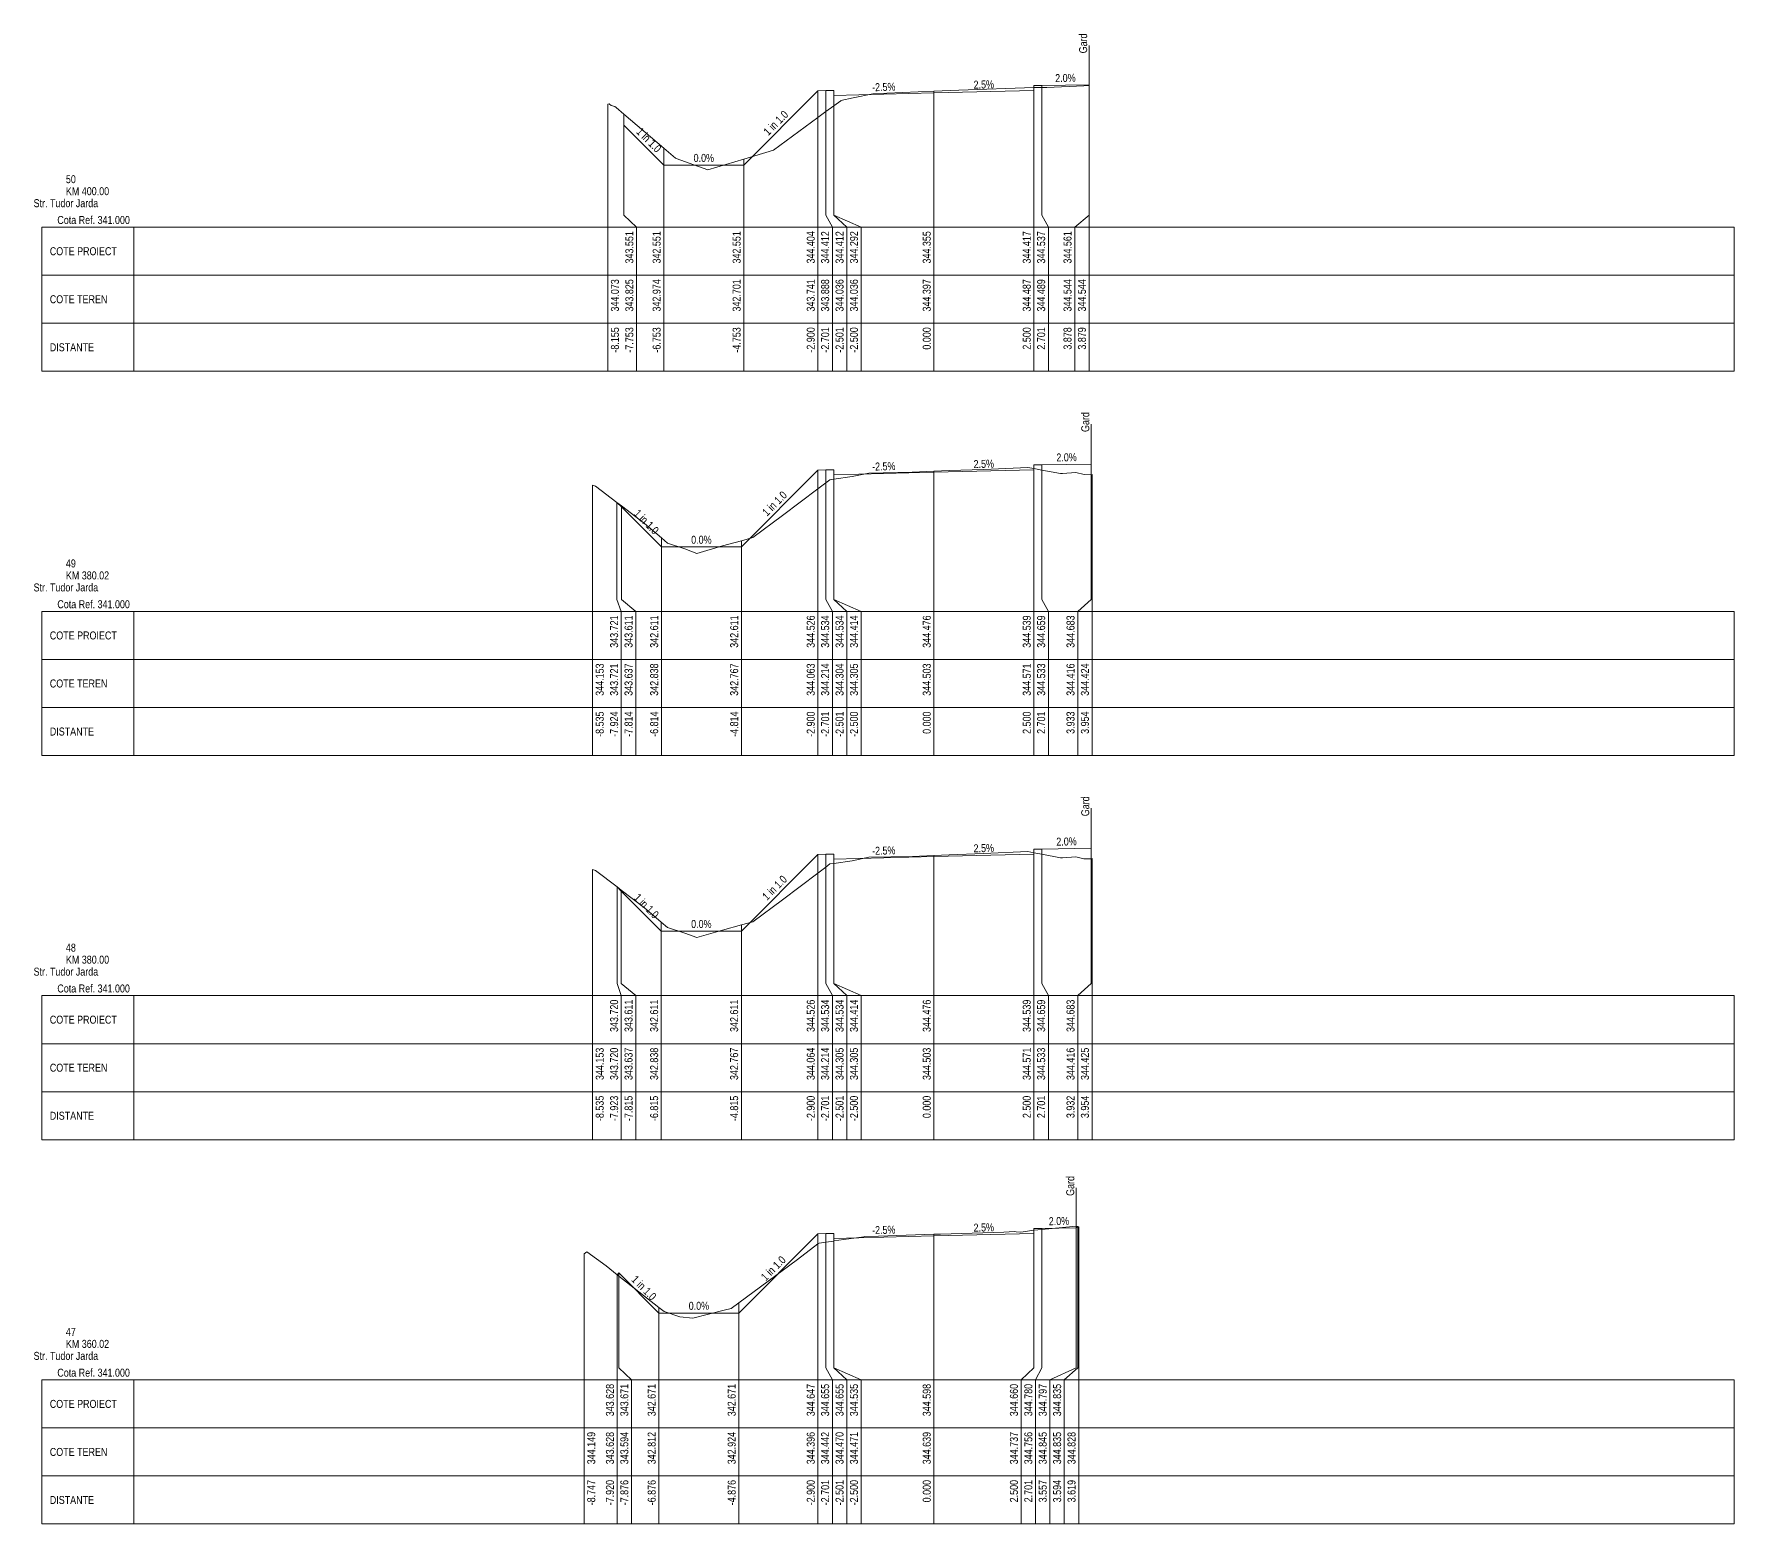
# Model space of a CAD drawing. Extents: x 1 to 634, y 0 to 594.
# Drawn here: x 0.5 to 43, y 442.6 to 479.83 of the extents above; entities that cross this region are included whole.
import ezdxf
from ezdxf.enums import TextEntityAlignment as Align

# ---------------------------------------------------------------- set-up
doc = ezdxf.new("R2010")
doc.units = 0
doc.header["$MEASUREMENT"] = 0
doc.layers.add('ARD-No Plot', color=1, linetype='Continuous', lineweight=0, plot=False)
for name, color, linetype, lineweight in [('DESIGN-TEXT', 7, 'Continuous', 0), ('EXISTING-TEXT', 7, 'Continuous', 0), ('LINES', 7, 'Continuous', 0), ('Text', 7, 'Continuous', 0), ('X-RL', 7, 'Continuous', 0), ('XPLOT-DESIGN', 5, 'Continuous', 0), ('XPLOT-EXISTING', 3, 'Continuous', 0), ('XPLOT-GRADE', 7, 'Continuous', 0), ('XPLOT-KM', 7, 'Continuous', 0), ('XPLOT-TITLE', 7, 'Continuous', 0)]:
    doc.layers.add(name, color=color, linetype=linetype, lineweight=lineweight)
doc.styles.add('$0$$0$Arial', font='arial.ttf', dxfattribs={"width": 0.8})

msp = doc.modelspace()

# ---------------------------------------------------------------- linework, layer by layer
at = {"layer": 'LINES'}
for p, q in [((26.879, 479.544), (26.879, 477.544)), ((25.701, 475.3), (25.701, 478.537)), ((25.701, 475.3), (25.701, 478.537)), ((25.701, 475.3), (25.701, 478.537)), ((26.878, 475.3), (26.878, 478.561)), ((26.878, 475.3), (26.878, 478.561)), ((26.878, 475.3), (26.878, 478.561)), ((26.879, 475.3), (26.879, 478.544)), ((26.879, 475.3), (26.879, 478.544)), ((20.1, 475.3), (20.1, 478.404)), ((20.1, 475.3), (20.1, 478.404)), ((20.1, 475.3), (20.1, 478.404)), ((20.299, 475.3), (20.299, 478.412)), ((20.299, 475.3), (20.299, 478.412)), ((20.299, 475.3), (20.299, 478.412)), ((20.499, 475.3), (20.499, 478.412)), ((20.499, 475.3), (20.499, 478.412)), ((20.499, 475.3), (20.499, 478.412)), ((20.5, 475.3), (20.5, 478.292)), ((20.5, 475.3), (20.5, 478.292)), ((20.5, 475.3), (20.5, 478.292)), ((23, 475.3), (23, 478.397)), ((23, 475.3), (23, 478.397)), ((23, 475.3), (23, 478.397)), ((25.5, 475.3), (25.5, 478.487)), ((25.5, 475.3), (25.5, 478.487)), ((25.5, 475.3), (25.5, 478.487)), ((14.845, 475.3), (14.845, 478.073)), ((14.845, 475.3), (14.845, 478.073)), ((15.247, 475.3), (15.247, 477.825)), ((15.247, 475.3), (15.247, 477.825)), ((15.247, 475.3), (15.247, 477.825)), ((16.247, 475.3), (16.247, 476.974)), ((16.247, 475.3), (16.247, 476.974)), ((16.247, 475.3), (16.247, 476.974)), ((18.247, 475.3), (18.247, 476.701)), ((18.247, 475.3), (18.247, 476.701)), ((18.247, 475.3), (18.247, 476.701)), ((14.845, 475), (14.845, 475.3)), ((14.845, 475), (14.845, 475.3)), ((15.565, 475), (15.247, 475.3)), ((15.565, 475), (15.247, 475.3)), ((15.565, 475), (15.247, 475.3)), ((16.247, 475), (16.247, 475.3)), ((16.247, 475), (16.247, 475.3)), ((16.247, 475), (16.247, 475.3)), ((18.247, 475), (18.247, 475.3)), ((18.247, 475), (18.247, 475.3)), ((18.247, 475), (18.247, 475.3)), ((20.1, 475), (20.1, 475.3)), ((20.1, 475), (20.1, 475.3)), ((20.1, 475), (20.1, 475.3)), ((20.46, 475), (20.299, 475.3)), ((20.46, 475), (20.299, 475.3)), ((20.46, 475), (20.299, 475.3)), ((20.82, 475), (20.499, 475.3)), ((20.82, 475), (20.499, 475.3)), ((20.82, 475), (20.499, 475.3)), ((21.18, 475), (20.5, 475.3)), ((21.18, 475), (20.5, 475.3)), ((21.18, 475), (20.5, 475.3)), ((23, 475), (23, 475.3)), ((23, 475), (23, 475.3)), ((23, 475), (23, 475.3)), ((25.5, 475), (25.5, 475.3)), ((25.5, 475), (25.5, 475.3)), ((25.5, 475), (25.5, 475.3)), ((25.86, 475), (25.701, 475.3)), ((25.86, 475), (25.701, 475.3)), ((25.86, 475), (25.701, 475.3)), ((26.519, 475), (26.878, 475.3)), ((26.519, 475), (26.878, 475.3)), ((26.519, 475), (26.878, 475.3)), ((26.879, 475), (26.879, 475.3)), ((26.879, 475), (26.879, 475.3)), ((0.698, 473.8), (0.698, 475)), ((0.698, 475), (3, 475)), ((3, 471.4), (3, 475)), ((3, 475), (43, 475)), ((14.845, 471.4), (14.845, 475)), ((14.845, 471.4), (14.845, 475)), ((15.565, 471.4), (15.565, 475)), ((15.565, 471.4), (15.565, 475)), ((15.565, 471.4), (15.565, 475)), ((16.247, 471.4), (16.247, 475)), ((16.247, 471.4), (16.247, 475)), ((16.247, 471.4), (16.247, 475)), ((18.247, 471.4), (18.247, 475)), ((18.247, 471.4), (18.247, 475)), ((18.247, 471.4), (18.247, 475)), ((20.1, 471.4), (20.1, 475)), ((20.1, 471.4), (20.1, 475)), ((20.1, 471.4), (20.1, 475)), ((20.46, 471.4), (20.46, 475)), ((20.46, 471.4), (20.46, 475)), ((20.46, 471.4), (20.46, 475)), ((20.82, 471.4), (20.82, 475)), ((20.82, 471.4), (20.82, 475)), ((20.82, 471.4), (20.82, 475)), ((21.18, 471.4), (21.18, 475)), ((21.18, 471.4), (21.18, 475)), ((21.18, 471.4), (21.18, 475)), ((23, 471.4), (23, 475)), ((23, 471.4), (23, 475)), ((23, 471.4), (23, 475)), ((25.5, 471.4), (25.5, 475)), ((25.5, 471.4), (25.5, 475)), ((25.5, 471.4), (25.5, 475)), ((25.86, 471.4), (25.86, 475)), ((25.86, 471.4), (25.86, 475)), ((25.86, 471.4), (25.86, 475)), ((26.519, 471.4), (26.519, 475)), ((26.519, 471.4), (26.519, 475)), ((26.519, 471.4), (26.519, 475)), ((26.879, 471.4), (26.879, 475)), ((26.879, 471.4), (26.879, 475)), ((43, 471.4), (43, 475)), ((0.698, 472.6), (0.698, 473.8)), ((0.698, 473.8), (3, 473.8)), ((3, 473.8), (0.698, 473.8)), ((3, 473.8), (43, 473.8)), ((0.698, 471.4), (0.698, 472.6)), ((0.698, 472.6), (3, 472.6)), ((3, 472.6), (0.698, 472.6)), ((3, 472.6), (43, 472.6)), ((3, 471.4), (0.698, 471.4)), ((3, 471.4), (43, 471.4)), ((26.933, 470.083), (26.933, 468.083)), ((20.1, 465.7), (20.1, 468.926)), ((20.1, 465.7), (20.1, 468.926)), ((20.1, 465.7), (20.1, 468.926)), ((20.299, 465.7), (20.299, 468.934)), ((20.299, 465.7), (20.299, 468.934)), ((20.299, 465.7), (20.299, 468.934)), ((20.499, 465.7), (20.499, 468.934)), ((20.499, 465.7), (20.499, 468.934)), ((20.499, 465.7), (20.499, 468.934)), ((20.5, 465.7), (20.5, 468.814)), ((20.5, 465.7), (20.5, 468.814)), ((20.5, 465.7), (20.5, 468.814)), ((23, 465.7), (23, 468.903)), ((23, 465.7), (23, 468.903)), ((23, 465.7), (23, 468.903)), ((25.5, 465.7), (25.5, 468.971)), ((25.5, 465.7), (25.5, 468.971)), ((25.5, 465.7), (25.5, 468.971)), ((25.701, 465.7), (25.701, 469.059)), ((25.701, 465.7), (25.701, 469.059)), ((25.701, 465.7), (25.701, 469.059)), ((26.933, 465.7), (26.933, 469.083)), ((26.933, 465.7), (26.933, 469.083)), ((26.933, 465.7), (26.933, 469.083)), ((26.954, 465.7), (26.954, 468.824)), ((26.954, 465.7), (26.954, 468.824)), ((14.465, 465.7), (14.465, 468.553)), ((14.465, 465.7), (14.465, 468.553)), ((15.076, 465.7), (15.076, 468.121)), ((15.076, 465.7), (15.076, 468.121)), ((15.076, 465.7), (15.076, 468.121)), ((15.186, 465.7), (15.186, 468.037)), ((15.186, 465.7), (15.186, 468.037)), ((15.186, 465.7), (15.186, 468.037)), ((16.186, 465.7), (16.186, 467.238)), ((16.186, 465.7), (16.186, 467.238)), ((16.186, 465.7), (16.186, 467.238)), ((18.186, 465.7), (18.186, 467.167)), ((18.186, 465.7), (18.186, 467.167)), ((18.186, 465.7), (18.186, 467.167)), ((0.698, 464.2), (0.698, 465.4)), ((0.698, 465.4), (3, 465.4)), ((3, 461.8), (3, 465.4)), ((3, 465.4), (43, 465.4)), ((14.465, 465.4), (14.465, 465.7)), ((14.465, 465.4), (14.465, 465.7)), ((14.465, 461.8), (14.465, 465.4)), ((14.465, 461.8), (14.465, 465.4)), ((15.185, 465.4), (15.076, 465.7)), ((15.185, 465.4), (15.076, 465.7)), ((15.185, 465.4), (15.076, 465.7)), ((15.185, 461.8), (15.185, 465.4)), ((15.185, 461.8), (15.185, 465.4)), ((15.185, 461.8), (15.185, 465.4)), ((15.545, 465.4), (15.186, 465.7)), ((15.545, 465.4), (15.186, 465.7)), ((15.545, 465.4), (15.186, 465.7)), ((15.545, 461.8), (15.545, 465.4)), ((15.545, 461.8), (15.545, 465.4)), ((15.545, 461.8), (15.545, 465.4)), ((16.186, 465.4), (16.186, 465.7)), ((16.186, 465.4), (16.186, 465.7)), ((16.186, 465.4), (16.186, 465.7)), ((16.186, 461.8), (16.186, 465.4)), ((16.186, 461.8), (16.186, 465.4)), ((16.186, 461.8), (16.186, 465.4)), ((18.186, 465.4), (18.186, 465.7)), ((18.186, 465.4), (18.186, 465.7)), ((18.186, 465.4), (18.186, 465.7)), ((18.186, 461.8), (18.186, 465.4)), ((18.186, 461.8), (18.186, 465.4)), ((18.186, 461.8), (18.186, 465.4)), ((20.1, 465.4), (20.1, 465.7)), ((20.1, 465.4), (20.1, 465.7)), ((20.1, 465.4), (20.1, 465.7)), ((20.1, 461.8), (20.1, 465.4)), ((20.1, 461.8), (20.1, 465.4)), ((20.1, 461.8), (20.1, 465.4)), ((20.46, 465.4), (20.299, 465.7)), ((20.46, 465.4), (20.299, 465.7)), ((20.46, 465.4), (20.299, 465.7)), ((20.46, 461.8), (20.46, 465.4)), ((20.46, 461.8), (20.46, 465.4)), ((20.46, 461.8), (20.46, 465.4)), ((20.82, 465.4), (20.499, 465.7)), ((20.82, 465.4), (20.499, 465.7)), ((20.82, 465.4), (20.499, 465.7)), ((21.18, 465.4), (20.5, 465.7)), ((21.18, 465.4), (20.5, 465.7)), ((21.18, 465.4), (20.5, 465.7)), ((20.82, 461.8), (20.82, 465.4)), ((20.82, 461.8), (20.82, 465.4)), ((20.82, 461.8), (20.82, 465.4)), ((21.18, 461.8), (21.18, 465.4)), ((21.18, 461.8), (21.18, 465.4)), ((21.18, 461.8), (21.18, 465.4)), ((23, 465.4), (23, 465.7)), ((23, 465.4), (23, 465.7)), ((23, 465.4), (23, 465.7)), ((23, 461.8), (23, 465.4)), ((23, 461.8), (23, 465.4)), ((23, 461.8), (23, 465.4)), ((25.5, 465.4), (25.5, 465.7)), ((25.5, 465.4), (25.5, 465.7)), ((25.5, 465.4), (25.5, 465.7)), ((25.5, 461.8), (25.5, 465.4)), ((25.5, 461.8), (25.5, 465.4)), ((25.5, 461.8), (25.5, 465.4)), ((25.86, 465.4), (25.701, 465.7)), ((25.86, 465.4), (25.701, 465.7)), ((25.86, 465.4), (25.701, 465.7)), ((25.86, 461.8), (25.86, 465.4)), ((25.86, 461.8), (25.86, 465.4)), ((25.86, 461.8), (25.86, 465.4)), ((26.594, 465.4), (26.933, 465.7)), ((26.594, 465.4), (26.933, 465.7)), ((26.594, 465.4), (26.933, 465.7)), ((26.594, 461.8), (26.594, 465.4)), ((26.594, 461.8), (26.594, 465.4)), ((26.594, 461.8), (26.594, 465.4)), ((26.954, 465.4), (26.954, 465.7)), ((26.954, 465.4), (26.954, 465.7)), ((26.954, 461.8), (26.954, 465.4)), ((26.954, 461.8), (26.954, 465.4)), ((43, 461.8), (43, 465.4)), ((0.698, 463), (0.698, 464.2)), ((0.698, 464.2), (3, 464.2)), ((3, 464.2), (0.698, 464.2)), ((3, 464.2), (43, 464.2)), ((0.698, 461.8), (0.698, 463)), ((0.698, 463), (3, 463)), ((3, 463), (0.698, 463)), ((3, 463), (43, 463)), ((3, 461.8), (0.698, 461.8)), ((3, 461.8), (43, 461.8)), ((26.932, 460.483), (26.932, 458.483)), ((25.701, 456.1), (25.701, 459.459)), ((25.701, 456.1), (25.701, 459.459)), ((25.701, 456.1), (25.701, 459.459)), ((26.932, 456.1), (26.932, 459.483)), ((26.932, 456.1), (26.932, 459.483)), ((26.932, 456.1), (26.932, 459.483)), ((20.1, 456.1), (20.1, 459.326)), ((20.1, 456.1), (20.1, 459.326)), ((20.1, 456.1), (20.1, 459.326)), ((20.299, 456.1), (20.299, 459.334)), ((20.299, 456.1), (20.299, 459.334)), ((20.299, 456.1), (20.299, 459.334)), ((20.499, 456.1), (20.499, 459.334)), ((20.499, 456.1), (20.499, 459.334)), ((20.499, 456.1), (20.499, 459.334)), ((20.5, 456.1), (20.5, 459.214)), ((20.5, 456.1), (20.5, 459.214)), ((20.5, 456.1), (20.5, 459.214)), ((23, 456.1), (23, 459.303)), ((23, 456.1), (23, 459.303)), ((23, 456.1), (23, 459.303)), ((25.5, 456.1), (25.5, 459.371)), ((25.5, 456.1), (25.5, 459.371)), ((25.5, 456.1), (25.5, 459.371)), ((26.954, 456.1), (26.954, 459.225)), ((26.954, 456.1), (26.954, 459.225)), ((14.465, 456.1), (14.465, 458.953)), ((14.465, 456.1), (14.465, 458.953)), ((15.077, 456.1), (15.077, 458.52)), ((15.077, 456.1), (15.077, 458.52)), ((15.077, 456.1), (15.077, 458.52)), ((15.185, 456.1), (15.185, 458.437)), ((15.185, 456.1), (15.185, 458.437)), ((15.185, 456.1), (15.185, 458.437)), ((16.185, 456.1), (16.185, 457.638)), ((16.185, 456.1), (16.185, 457.638)), ((16.185, 456.1), (16.185, 457.638)), ((18.185, 456.1), (18.185, 457.567)), ((18.185, 456.1), (18.185, 457.567)), ((18.185, 456.1), (18.185, 457.567)), ((14.465, 455.8), (14.465, 456.1)), ((14.465, 455.8), (14.465, 456.1)), ((15.185, 455.8), (15.077, 456.1)), ((15.185, 455.8), (15.077, 456.1)), ((15.185, 455.8), (15.077, 456.1)), ((15.545, 455.8), (15.185, 456.1)), ((15.545, 455.8), (15.185, 456.1)), ((15.545, 455.8), (15.185, 456.1)), ((16.185, 455.8), (16.185, 456.1)), ((16.185, 455.8), (16.185, 456.1)), ((16.185, 455.8), (16.185, 456.1)), ((18.185, 455.8), (18.185, 456.1)), ((18.185, 455.8), (18.185, 456.1)), ((18.185, 455.8), (18.185, 456.1)), ((20.1, 455.8), (20.1, 456.1)), ((20.1, 455.8), (20.1, 456.1)), ((20.1, 455.8), (20.1, 456.1)), ((20.46, 455.8), (20.299, 456.1)), ((20.46, 455.8), (20.299, 456.1)), ((20.46, 455.8), (20.299, 456.1)), ((20.82, 455.8), (20.499, 456.1)), ((20.82, 455.8), (20.499, 456.1)), ((20.82, 455.8), (20.499, 456.1)), ((21.18, 455.8), (20.5, 456.1)), ((21.18, 455.8), (20.5, 456.1)), ((21.18, 455.8), (20.5, 456.1)), ((23, 455.8), (23, 456.1)), ((23, 455.8), (23, 456.1)), ((23, 455.8), (23, 456.1)), ((25.5, 455.8), (25.5, 456.1)), ((25.5, 455.8), (25.5, 456.1)), ((25.5, 455.8), (25.5, 456.1)), ((25.86, 455.8), (25.701, 456.1)), ((25.86, 455.8), (25.701, 456.1)), ((25.86, 455.8), (25.701, 456.1)), ((26.594, 455.8), (26.932, 456.1)), ((26.594, 455.8), (26.932, 456.1)), ((26.594, 455.8), (26.932, 456.1)), ((26.954, 455.8), (26.954, 456.1)), ((26.954, 455.8), (26.954, 456.1)), ((0.698, 454.6), (0.698, 455.8)), ((0.698, 455.8), (3, 455.8)), ((3, 452.2), (3, 455.8)), ((3, 455.8), (43, 455.8)), ((14.465, 452.2), (14.465, 455.8)), ((14.465, 452.2), (14.465, 455.8)), ((15.185, 452.2), (15.185, 455.8)), ((15.185, 452.2), (15.185, 455.8)), ((15.185, 452.2), (15.185, 455.8)), ((15.545, 452.2), (15.545, 455.8)), ((15.545, 452.2), (15.545, 455.8)), ((15.545, 452.2), (15.545, 455.8)), ((16.185, 452.2), (16.185, 455.8)), ((16.185, 452.2), (16.185, 455.8)), ((16.185, 452.2), (16.185, 455.8)), ((18.185, 452.2), (18.185, 455.8)), ((18.185, 452.2), (18.185, 455.8)), ((18.185, 452.2), (18.185, 455.8)), ((20.1, 452.2), (20.1, 455.8)), ((20.1, 452.2), (20.1, 455.8)), ((20.1, 452.2), (20.1, 455.8)), ((20.46, 452.2), (20.46, 455.8)), ((20.46, 452.2), (20.46, 455.8)), ((20.46, 452.2), (20.46, 455.8)), ((20.82, 452.2), (20.82, 455.8)), ((20.82, 452.2), (20.82, 455.8)), ((20.82, 452.2), (20.82, 455.8)), ((21.18, 452.2), (21.18, 455.8)), ((21.18, 452.2), (21.18, 455.8)), ((21.18, 452.2), (21.18, 455.8)), ((23, 452.2), (23, 455.8)), ((23, 452.2), (23, 455.8)), ((23, 452.2), (23, 455.8)), ((25.5, 452.2), (25.5, 455.8)), ((25.5, 452.2), (25.5, 455.8)), ((25.5, 452.2), (25.5, 455.8)), ((25.86, 452.2), (25.86, 455.8)), ((25.86, 452.2), (25.86, 455.8)), ((25.86, 452.2), (25.86, 455.8)), ((26.594, 452.2), (26.594, 455.8)), ((26.594, 452.2), (26.594, 455.8)), ((26.594, 452.2), (26.594, 455.8)), ((26.954, 452.2), (26.954, 455.8)), ((26.954, 452.2), (26.954, 455.8)), ((43, 452.2), (43, 455.8)), ((0.698, 453.4), (0.698, 454.6)), ((0.698, 454.6), (3, 454.6)), ((3, 454.6), (0.698, 454.6)), ((3, 454.6), (43, 454.6)), ((0.698, 452.2), (0.698, 453.4)), ((0.698, 453.4), (3, 453.4)), ((3, 453.4), (0.698, 453.4)), ((3, 453.4), (43, 453.4)), ((3, 452.2), (0.698, 452.2)), ((3, 452.2), (43, 452.2)), ((26.557, 450.997), (26.557, 448.997)), ((20.1, 446.5), (20.1, 449.847)), ((20.1, 446.5), (20.1, 449.847)), ((20.1, 446.5), (20.1, 449.847)), ((20.299, 446.5), (20.299, 449.855)), ((20.299, 446.5), (20.299, 449.855)), ((20.299, 446.5), (20.299, 449.855)), ((20.499, 446.5), (20.499, 449.855)), ((20.499, 446.5), (20.499, 449.855)), ((20.499, 446.5), (20.499, 449.855)), ((20.5, 446.5), (20.5, 449.735)), ((20.5, 446.5), (20.5, 449.735)), ((20.5, 446.5), (20.5, 449.735)), ((23, 446.5), (23, 449.839)), ((23, 446.5), (23, 449.839)), ((23, 446.5), (23, 449.839)), ((25.5, 446.5), (25.5, 449.937)), ((25.5, 446.5), (25.5, 449.937)), ((25.5, 446.5), (25.5, 449.937)), ((25.701, 446.5), (25.701, 449.98)), ((25.701, 446.5), (25.701, 449.98)), ((25.701, 446.5), (25.701, 449.98)), ((26.557, 446.5), (26.557, 450.045)), ((26.557, 446.5), (26.557, 450.045)), ((26.557, 446.5), (26.557, 450.045)), ((26.594, 446.5), (26.594, 450.035)), ((26.594, 446.5), (26.594, 450.035)), ((26.594, 446.5), (26.594, 450.035)), ((26.619, 446.5), (26.619, 450.028)), ((26.619, 446.5), (26.619, 450.028)), ((14.253, 446.5), (14.253, 449.349)), ((14.253, 446.5), (14.253, 449.349)), ((15.08, 446.5), (15.08, 448.828)), ((15.08, 446.5), (15.08, 448.828)), ((15.08, 446.5), (15.08, 448.828)), ((15.124, 446.5), (15.124, 448.871)), ((15.124, 446.5), (15.124, 448.871)), ((15.124, 446.5), (15.124, 448.871)), ((16.124, 446.5), (16.124, 448.012)), ((16.124, 446.5), (16.124, 448.012)), ((16.124, 446.5), (16.124, 448.012)), ((18.124, 446.5), (18.124, 448.124)), ((18.124, 446.5), (18.124, 448.124)), ((18.124, 446.5), (18.124, 448.124)), ((14.253, 446.2), (14.253, 446.5)), ((14.253, 446.2), (14.253, 446.5)), ((15.08, 446.2), (15.08, 446.5)), ((15.08, 446.2), (15.08, 446.5)), ((15.08, 446.2), (15.08, 446.5)), ((15.44, 446.2), (15.124, 446.5)), ((15.44, 446.2), (15.124, 446.5)), ((15.44, 446.2), (15.124, 446.5)), ((16.124, 446.2), (16.124, 446.5)), ((16.124, 446.2), (16.124, 446.5)), ((16.124, 446.2), (16.124, 446.5)), ((18.124, 446.2), (18.124, 446.5)), ((18.124, 446.2), (18.124, 446.5)), ((18.124, 446.2), (18.124, 446.5)), ((20.1, 446.2), (20.1, 446.5)), ((20.1, 446.2), (20.1, 446.5)), ((20.1, 446.2), (20.1, 446.5)), ((20.46, 446.2), (20.299, 446.5)), ((20.46, 446.2), (20.299, 446.5)), ((20.46, 446.2), (20.299, 446.5)), ((20.82, 446.2), (20.499, 446.5)), ((20.82, 446.2), (20.499, 446.5)), ((20.82, 446.2), (20.499, 446.5)), ((21.18, 446.2), (20.5, 446.5)), ((21.18, 446.2), (20.5, 446.5)), ((21.18, 446.2), (20.5, 446.5)), ((23, 446.2), (23, 446.5)), ((23, 446.2), (23, 446.5)), ((23, 446.2), (23, 446.5)), ((25.179, 446.2), (25.5, 446.5)), ((25.179, 446.2), (25.5, 446.5)), ((25.179, 446.2), (25.5, 446.5)), ((25.539, 446.2), (25.701, 446.5)), ((25.539, 446.2), (25.701, 446.5)), ((25.539, 446.2), (25.701, 446.5)), ((25.899, 446.2), (26.557, 446.5)), ((25.899, 446.2), (26.557, 446.5)), ((25.899, 446.2), (26.557, 446.5)), ((26.259, 446.2), (26.594, 446.5)), ((26.259, 446.2), (26.594, 446.5)), ((26.259, 446.2), (26.594, 446.5)), ((26.619, 446.2), (26.619, 446.5)), ((26.619, 446.2), (26.619, 446.5)), ((0.698, 445), (0.698, 446.2)), ((0.698, 446.2), (3, 446.2)), ((3, 442.6), (3, 446.2)), ((3, 446.2), (43, 446.2)), ((14.253, 442.6), (14.253, 446.2)), ((14.253, 442.6), (14.253, 446.2)), ((15.08, 442.6), (15.08, 446.2)), ((15.08, 442.6), (15.08, 446.2)), ((15.08, 442.6), (15.08, 446.2)), ((15.44, 442.6), (15.44, 446.2)), ((15.44, 442.6), (15.44, 446.2)), ((15.44, 442.6), (15.44, 446.2)), ((16.124, 442.6), (16.124, 446.2)), ((16.124, 442.6), (16.124, 446.2)), ((16.124, 442.6), (16.124, 446.2)), ((18.124, 442.6), (18.124, 446.2)), ((18.124, 442.6), (18.124, 446.2)), ((18.124, 442.6), (18.124, 446.2)), ((20.1, 442.6), (20.1, 446.2)), ((20.1, 442.6), (20.1, 446.2)), ((20.1, 442.6), (20.1, 446.2)), ((20.46, 442.6), (20.46, 446.2)), ((20.46, 442.6), (20.46, 446.2)), ((20.46, 442.6), (20.46, 446.2)), ((20.82, 442.6), (20.82, 446.2)), ((20.82, 442.6), (20.82, 446.2)), ((20.82, 442.6), (20.82, 446.2)), ((21.18, 442.6), (21.18, 446.2)), ((21.18, 442.6), (21.18, 446.2)), ((21.18, 442.6), (21.18, 446.2)), ((23, 442.6), (23, 446.2)), ((23, 442.6), (23, 446.2)), ((23, 442.6), (23, 446.2)), ((25.179, 442.6), (25.179, 446.2)), ((25.179, 442.6), (25.179, 446.2)), ((25.179, 442.6), (25.179, 446.2)), ((25.539, 442.6), (25.539, 446.2)), ((25.539, 442.6), (25.539, 446.2)), ((25.539, 442.6), (25.539, 446.2)), ((25.899, 442.6), (25.899, 446.2)), ((25.899, 442.6), (25.899, 446.2)), ((25.899, 442.6), (25.899, 446.2)), ((26.259, 442.6), (26.259, 446.2)), ((26.259, 442.6), (26.259, 446.2)), ((26.259, 442.6), (26.259, 446.2)), ((26.619, 442.6), (26.619, 446.2)), ((26.619, 442.6), (26.619, 446.2)), ((43, 442.6), (43, 446.2)), ((0.698, 443.8), (0.698, 445)), ((0.698, 445), (3, 445)), ((3, 445), (0.698, 445)), ((3, 445), (43, 445)), ((0.698, 442.6), (0.698, 443.8)), ((0.698, 443.8), (3, 443.8)), ((3, 443.8), (0.698, 443.8)), ((3, 443.8), (43, 443.8)), ((3, 442.6), (0.698, 442.6)), ((3, 442.6), (43, 442.6))]:
    msp.add_line(p, q, dxfattribs=at)
at = {"layer": 'XPLOT-DESIGN'}
for p, q in [((25.5, 478.417), (25.501, 478.537)), ((25.501, 478.537), (25.701, 478.537)), ((25.701, 478.537), (26.878, 478.561)), ((18.247, 476.551), (20.1, 478.404)), ((20.1, 478.404), (20.299, 478.412)), ((20.299, 478.412), (20.499, 478.412)), ((20.499, 478.412), (20.5, 478.292)), ((20.5, 478.292), (23, 478.355)), ((23, 478.355), (25.5, 478.417)), ((15.247, 477.551), (16.247, 476.551)), ((16.247, 476.551), (18.247, 476.551)), ((18.186, 467.011), (20.1, 468.926)), ((20.1, 468.926), (20.299, 468.934)), ((20.299, 468.934), (20.499, 468.934)), ((20.499, 468.934), (20.5, 468.814)), ((20.5, 468.814), (23, 468.876)), ((23, 468.876), (25.5, 468.939)), ((25.5, 468.939), (25.501, 469.059)), ((25.501, 469.059), (25.701, 469.059)), ((25.701, 469.059), (26.933, 469.083)), ((15.076, 468.121), (15.186, 468.011)), ((15.186, 468.011), (16.186, 467.011)), ((16.186, 467.011), (18.186, 467.011)), ((25.5, 459.339), (25.501, 459.459)), ((25.501, 459.459), (25.701, 459.459)), ((25.701, 459.459), (26.932, 459.483)), ((18.185, 457.411), (20.1, 459.326)), ((20.1, 459.326), (20.299, 459.334)), ((20.299, 459.334), (20.499, 459.334)), ((20.499, 459.334), (20.5, 459.214)), ((20.5, 459.214), (23, 459.276)), ((23, 459.276), (25.5, 459.339)), ((15.077, 458.52), (15.185, 458.411)), ((15.185, 458.411), (16.185, 457.411)), ((16.185, 457.411), (18.185, 457.411)), ((18.124, 447.871), (20.1, 449.847)), ((20.1, 449.847), (20.299, 449.855)), ((20.299, 449.855), (20.499, 449.855)), ((20.499, 449.855), (20.5, 449.735)), ((20.5, 449.735), (23, 449.798)), ((23, 449.798), (25.5, 449.86)), ((25.5, 449.86), (25.501, 449.98)), ((25.501, 449.98), (25.701, 449.98)), ((25.701, 449.98), (26.557, 449.997)), ((26.557, 449.997), (26.594, 450.035)), ((15.08, 448.828), (15.124, 448.871)), ((15.124, 448.871), (16.124, 447.871)), ((16.124, 447.871), (18.124, 447.871))]:
    msp.add_line(p, q, dxfattribs=at)
at = {"layer": 'XPLOT-EXISTING'}
for p, q in [((25.826, 478.489), (26.744, 478.528)), ((26.744, 478.528), (26.878, 478.544)), ((26.878, 478.544), (26.879, 478.544)), ((20.5, 478.036), (20.669, 478.161)), ((20.669, 478.161), (20.671, 478.163)), ((20.671, 478.163), (20.672, 478.163)), ((20.672, 478.163), (20.983, 478.229)), ((20.983, 478.229), (21.471, 478.332)), ((21.471, 478.332), (21.478, 478.334)), ((21.478, 478.334), (21.48, 478.333)), ((21.48, 478.333), (21.482, 478.333)), ((21.482, 478.333), (21.82, 478.347)), ((21.82, 478.347), (23, 478.397)), ((23, 478.397), (23.626, 478.424)), ((23, 478.397), (23, 478.397)), ((23.626, 478.424), (25.5, 478.487)), ((25.5, 478.487), (25.642, 478.492)), ((25.642, 478.492), (25.68, 478.493)), ((25.68, 478.493), (25.701, 478.489)), ((25.701, 478.489), (25.707, 478.488)), ((25.707, 478.488), (25.826, 478.489)), ((14.845, 478.073), (14.883, 478.084)), ((14.883, 478.084), (14.885, 478.08)), ((14.885, 478.08), (14.889, 478.07)), ((14.889, 478.07), (14.93, 478.043)), ((14.93, 478.043), (15.023, 478.013)), ((15.023, 478.013), (15.053, 477.991)), ((15.053, 477.991), (15.247, 477.825)), ((15.247, 477.825), (16.247, 476.974)), ((18.993, 476.921), (20.1, 477.741)), ((20.1, 477.741), (20.299, 477.888)), ((20.299, 477.888), (20.499, 478.036)), ((20.499, 478.036), (20.5, 478.036)), ((16.247, 476.974), (16.543, 476.722)), ((18.247, 476.701), (18.993, 476.921)), ((18.993, 476.921), (18.993, 476.921)), ((16.543, 476.722), (16.557, 476.718)), ((16.557, 476.718), (17.347, 476.436)), ((17.347, 476.436), (18.247, 476.701)), ((20.5, 468.705), (20.959, 468.77)), ((20.959, 468.77), (21.373, 468.857)), ((21.373, 468.857), (22.459, 468.88)), ((22.459, 468.88), (23, 468.903)), ((23, 468.903), (23.38, 468.919)), ((23, 468.903), (23, 468.903)), ((23.38, 468.919), (24.243, 468.948)), ((24.243, 468.948), (25.348, 468.999)), ((25.348, 468.999), (25.5, 468.971)), ((25.5, 468.971), (25.701, 468.933)), ((25.701, 468.933), (26.16, 468.846)), ((26.16, 468.846), (26.211, 468.847)), ((26.211, 468.847), (26.548, 468.869)), ((26.548, 468.869), (26.759, 468.819)), ((26.759, 468.819), (26.933, 468.816)), ((26.933, 468.816), (26.954, 468.824)), ((26.933, 468.816), (26.933, 468.816)), ((14.465, 468.553), (14.539, 468.53)), ((14.539, 468.53), (15.076, 468.121)), ((19.217, 467.795), (20.1, 468.463)), ((20.1, 468.463), (20.299, 468.614)), ((20.299, 468.614), (20.4, 468.69)), ((20.4, 468.69), (20.499, 468.704)), ((20.499, 468.704), (20.5, 468.705)), ((15.076, 468.121), (15.186, 468.037)), ((15.186, 468.037), (15.763, 467.598)), ((15.763, 467.598), (16.186, 467.238)), ((18.473, 467.245), (19.217, 467.795)), ((16.186, 467.238), (16.341, 467.105)), ((16.341, 467.105), (16.77, 466.96)), ((17.715, 467.039), (18.186, 467.167)), ((18.186, 467.167), (18.473, 467.245)), ((16.77, 466.96), (17.076, 466.851)), ((17.076, 466.851), (17.715, 467.039)), ((24.241, 459.348), (25.348, 459.399)), ((25.348, 459.399), (25.5, 459.371)), ((20.1, 458.864), (20.299, 459.014)), ((20.299, 459.014), (20.4, 459.09)), ((20.4, 459.09), (20.499, 459.105)), ((20.499, 459.105), (20.5, 459.105)), ((20.5, 459.105), (20.959, 459.17)), ((20.959, 459.17), (21.373, 459.257)), ((21.373, 459.257), (22.46, 459.28)), ((22.46, 459.28), (23, 459.303)), ((23, 459.303), (23.379, 459.319)), ((23, 459.303), (23, 459.303)), ((23.379, 459.319), (24.241, 459.348)), ((25.5, 459.371), (25.701, 459.333)), ((25.701, 459.333), (26.161, 459.246)), ((26.161, 459.246), (26.211, 459.247)), ((26.211, 459.247), (26.543, 459.268)), ((26.543, 459.268), (26.751, 459.219)), ((26.751, 459.219), (26.932, 459.216)), ((26.932, 459.216), (26.954, 459.225)), ((26.932, 459.216), (26.932, 459.216)), ((14.465, 458.953), (14.538, 458.93)), ((14.538, 458.93), (15.077, 458.52)), ((19.215, 458.194), (20.1, 458.864)), ((15.077, 458.52), (15.185, 458.437)), ((15.185, 458.437), (15.764, 457.997)), ((18.473, 457.645), (19.215, 458.194)), ((15.764, 457.997), (16.185, 457.638)), ((16.185, 457.638), (16.341, 457.505)), ((16.341, 457.505), (16.77, 457.36)), ((16.77, 457.36), (17.076, 457.251)), ((17.076, 457.251), (17.713, 457.439)), ((17.713, 457.439), (18.185, 457.567)), ((18.185, 457.567), (18.473, 457.645)), ((20.129, 449.618), (20.299, 449.642)), ((20.299, 449.642), (20.499, 449.67)), ((20.499, 449.67), (20.5, 449.671)), ((20.5, 449.671), (21.246, 449.776)), ((21.246, 449.776), (21.268, 449.781)), ((21.268, 449.781), (21.616, 449.788)), ((21.616, 449.788), (23, 449.839)), ((23, 449.839), (23.167, 449.845)), ((23, 449.839), (23, 449.839)), ((23.167, 449.845), (24.749, 449.893)), ((24.749, 449.893), (25.016, 449.905)), ((25.016, 449.905), (25.054, 449.898)), ((25.054, 449.898), (25.171, 449.893)), ((25.171, 449.893), (25.443, 449.932)), ((25.443, 449.932), (25.5, 449.937)), ((25.5, 449.937), (25.701, 449.956)), ((25.701, 449.956), (26.473, 450.031)), ((26.473, 450.031), (26.557, 450.045)), ((26.557, 450.045), (26.557, 450.045)), ((26.557, 450.045), (26.594, 450.035)), ((26.594, 450.035), (26.619, 450.028)), ((14.253, 449.349), (14.323, 449.401)), ((14.323, 449.401), (14.802, 449.046)), ((18.124, 448.124), (19.586, 449.207)), ((19.586, 449.207), (20.1, 449.596)), ((20.1, 449.596), (20.129, 449.618)), ((14.802, 449.046), (15.08, 448.828)), ((15.08, 448.828), (15.124, 448.794)), ((15.124, 448.794), (16.124, 448.012)), ((16.124, 448.012), (16.26, 447.905)), ((16.974, 447.743), (17.754, 447.943)), ((17.754, 447.943), (17.931, 447.981)), ((17.931, 447.981), (18.124, 448.124)), ((16.26, 447.905), (16.646, 447.774)), ((16.646, 447.774), (16.974, 447.743))]:
    msp.add_line(p, q, dxfattribs=at)

# ---------------------------------------------------------------- texts
at = {"layer": 'ARD-No Plot', "style": '$0$$0$Arial', "width": 0.8}
for p in [(1.3, 475.5), (1.3, 465.9), (1.3, 456.3), (1.3, 446.7)]:
    msp.add_text('Str. Tudor Jarda', height=0.2, dxfattribs=at).set_placement(p, align=Align.CENTER)
at = {"layer": 'DESIGN-TEXT', "style": '$0$$0$Arial', "width": 0.8}
for s, p in [('343.551', (15.485, 474.9)), ('342.551', (16.167, 474.9)), ('342.551', (18.167, 474.9)), ('344.404', (20.02, 474.9)), ('344.412', (20.38, 474.9)), ('344.412', (20.74, 474.9)), ('344.292', (21.1, 474.9)), ('344.355', (22.92, 474.9)), ('344.417', (25.42, 474.9)), ('344.537', (25.78, 474.9)), ('344.561', (26.439, 474.9)), ('343.721', (15.105, 465.3)), ('343.611', (15.465, 465.3)), ('342.611', (16.106, 465.3)), ('342.611', (18.106, 465.3)), ('344.526', (20.02, 465.3)), ('344.534', (20.38, 465.3)), ('344.534', (20.74, 465.3)), ('344.414', (21.1, 465.3)), ('344.476', (22.92, 465.3)), ('344.539', (25.42, 465.3)), ('344.659', (25.78, 465.3)), ('344.683', (26.514, 465.3)), ('343.720', (15.105, 455.7)), ('343.611', (15.465, 455.7)), ('342.611', (16.105, 455.7)), ('342.611', (18.105, 455.7)), ('344.526', (20.02, 455.7)), ('344.534', (20.38, 455.7)), ('344.534', (20.74, 455.7)), ('344.414', (21.1, 455.7)), ('344.476', (22.92, 455.7)), ('344.539', (25.42, 455.7)), ('344.659', (25.78, 455.7)), ('344.683', (26.514, 455.7)), ('343.628', (15, 446.1)), ('343.671', (15.36, 446.1)), ('342.671', (16.044, 446.1)), ('342.671', (18.044, 446.1)), ('344.647', (20.02, 446.1)), ('344.655', (20.38, 446.1)), ('344.655', (20.74, 446.1)), ('344.535', (21.1, 446.1)), ('344.598', (22.92, 446.1)), ('344.660', (25.099, 446.1)), ('344.780', (25.459, 446.1)), ('344.797', (25.819, 446.1)), ('344.835', (26.179, 446.1))]:
    msp.add_text(s, height=0.2, rotation=90, dxfattribs=at).set_placement(p, align=Align.RIGHT)
at = {"layer": 'EXISTING-TEXT', "style": '$0$$0$Arial', "width": 0.8}
for s, p in [('344.073', (15.125, 473.7)), ('343.825', (15.485, 473.7)), ('342.974', (16.167, 473.7)), ('342.701', (18.167, 473.7)), ('343.741', (20.02, 473.7)), ('343.888', (20.38, 473.7)), ('344.036', (20.74, 473.7)), ('344.036', (21.1, 473.7)), ('344.397', (22.92, 473.7)), ('344.397', (22.92, 473.7)), ('344.487', (25.42, 473.7)), ('344.489', (25.78, 473.7)), ('344.544', (26.439, 473.7)), ('344.544', (26.799, 473.7)), ('344.153', (14.745, 464.1)), ('343.721', (15.105, 464.1)), ('343.637', (15.465, 464.1)), ('342.838', (16.106, 464.1)), ('342.767', (18.106, 464.1)), ('344.063', (20.02, 464.1)), ('344.214', (20.38, 464.1)), ('344.304', (20.74, 464.1)), ('344.305', (21.1, 464.1)), ('344.503', (22.92, 464.1)), ('344.503', (22.92, 464.1)), ('344.571', (25.42, 464.1)), ('344.533', (25.78, 464.1)), ('344.416', (26.514, 464.1)), ('344.416', (26.514, 464.1)), ('344.424', (26.874, 464.1)), ('344.153', (14.745, 454.5)), ('343.720', (15.105, 454.5)), ('343.637', (15.465, 454.5)), ('342.838', (16.105, 454.5)), ('342.767', (18.105, 454.5)), ('344.064', (20.02, 454.5)), ('344.214', (20.38, 454.5)), ('344.305', (20.74, 454.5)), ('344.305', (21.1, 454.5)), ('344.503', (22.92, 454.5)), ('344.503', (22.92, 454.5)), ('344.571', (25.42, 454.5)), ('344.533', (25.78, 454.5)), ('344.416', (26.514, 454.5)), ('344.416', (26.514, 454.5)), ('344.425', (26.874, 454.5)), ('344.149', (14.533, 444.9)), ('343.628', (15, 444.9)), ('343.594', (15.36, 444.9)), ('342.812', (16.044, 444.9)), ('342.924', (18.044, 444.9)), ('344.396', (20.02, 444.9)), ('344.442', (20.38, 444.9)), ('344.470', (20.74, 444.9)), ('344.471', (21.1, 444.9)), ('344.639', (22.92, 444.9)), ('344.639', (22.92, 444.9)), ('344.737', (25.099, 444.9)), ('344.756', (25.459, 444.9)), ('344.845', (25.819, 444.9)), ('344.845', (25.819, 444.9)), ('344.835', (26.179, 444.9)), ('344.828', (26.539, 444.9))]:
    msp.add_text(s, height=0.2, rotation=90, dxfattribs=at).set_placement(p, align=Align.RIGHT)
at = {"layer": 'Text', "style": '$0$$0$Arial', "width": 0.8}
for p in [(26.829, 479.344), (26.883, 469.883), (26.882, 460.283), (26.507, 450.797)]:
    msp.add_text('Gard', height=0.2, rotation=90, dxfattribs=at).set_placement(p)
for s, p in [('-8.155', (15.125, 472.5)), ('-8.155', (15.125, 472.5)), ('-7.753', (15.485, 472.5)), ('-7.753', (15.485, 472.5)), ('-7.753', (15.485, 472.5)), ('-6.753', (16.167, 472.5)), ('-6.753', (16.167, 472.5)), ('-6.753', (16.167, 472.5)), ('-4.753', (18.167, 472.5)), ('-4.753', (18.167, 472.5)), ('-4.753', (18.167, 472.5)), ('-2.900', (20.02, 472.5)), ('-2.900', (20.02, 472.5)), ('-2.900', (20.02, 472.5)), ('-2.701', (20.38, 472.5)), ('-2.701', (20.38, 472.5)), ('-2.701', (20.38, 472.5)), ('-2.501', (20.74, 472.5)), ('-2.501', (20.74, 472.5)), ('-2.501', (20.74, 472.5)), ('-2.500', (21.1, 472.5)), ('-2.500', (21.1, 472.5)), ('-2.500', (21.1, 472.5)), ('0.000', (22.92, 472.5)), ('0.000', (22.92, 472.5)), ('0.000', (22.92, 472.5)), ('2.500', (25.42, 472.5)), ('2.500', (25.42, 472.5)), ('2.500', (25.42, 472.5)), ('2.701', (25.78, 472.5)), ('2.701', (25.78, 472.5)), ('2.701', (25.78, 472.5)), ('3.878', (26.439, 472.5)), ('3.878', (26.439, 472.5)), ('3.878', (26.439, 472.5)), ('3.879', (26.799, 472.5)), ('3.879', (26.799, 472.5)), ('-8.535', (14.745, 462.9)), ('-8.535', (14.745, 462.9)), ('-7.924', (15.105, 462.9)), ('-7.924', (15.105, 462.9)), ('-7.924', (15.105, 462.9)), ('-7.814', (15.465, 462.9)), ('-7.814', (15.465, 462.9)), ('-7.814', (15.465, 462.9)), ('-6.814', (16.106, 462.9)), ('-6.814', (16.106, 462.9)), ('-6.814', (16.106, 462.9)), ('-4.814', (18.106, 462.9)), ('-4.814', (18.106, 462.9)), ('-4.814', (18.106, 462.9)), ('-2.900', (20.02, 462.9)), ('-2.900', (20.02, 462.9)), ('-2.900', (20.02, 462.9)), ('-2.701', (20.38, 462.9)), ('-2.701', (20.38, 462.9)), ('-2.701', (20.38, 462.9)), ('-2.501', (20.74, 462.9)), ('-2.501', (20.74, 462.9)), ('-2.501', (20.74, 462.9)), ('-2.500', (21.1, 462.9)), ('-2.500', (21.1, 462.9)), ('-2.500', (21.1, 462.9)), ('0.000', (22.92, 462.9)), ('0.000', (22.92, 462.9)), ('0.000', (22.92, 462.9)), ('2.500', (25.42, 462.9)), ('2.500', (25.42, 462.9)), ('2.500', (25.42, 462.9)), ('2.701', (25.78, 462.9)), ('2.701', (25.78, 462.9)), ('2.701', (25.78, 462.9)), ('3.933', (26.514, 462.9)), ('3.933', (26.514, 462.9)), ('3.933', (26.514, 462.9)), ('3.954', (26.874, 462.9)), ('3.954', (26.874, 462.9)), ('-8.535', (14.745, 453.3)), ('-8.535', (14.745, 453.3)), ('-7.923', (15.105, 453.3)), ('-7.923', (15.105, 453.3)), ('-7.923', (15.105, 453.3)), ('-7.815', (15.465, 453.3)), ('-7.815', (15.465, 453.3)), ('-7.815', (15.465, 453.3)), ('-6.815', (16.105, 453.3)), ('-6.815', (16.105, 453.3)), ('-6.815', (16.105, 453.3)), ('-4.815', (18.105, 453.3)), ('-4.815', (18.105, 453.3)), ('-4.815', (18.105, 453.3)), ('-2.900', (20.02, 453.3)), ('-2.900', (20.02, 453.3)), ('-2.900', (20.02, 453.3)), ('-2.701', (20.38, 453.3)), ('-2.701', (20.38, 453.3)), ('-2.701', (20.38, 453.3)), ('-2.501', (20.74, 453.3)), ('-2.501', (20.74, 453.3)), ('-2.501', (20.74, 453.3)), ('-2.500', (21.1, 453.3)), ('-2.500', (21.1, 453.3)), ('-2.500', (21.1, 453.3)), ('0.000', (22.92, 453.3)), ('0.000', (22.92, 453.3)), ('0.000', (22.92, 453.3)), ('2.500', (25.42, 453.3)), ('2.500', (25.42, 453.3)), ('2.500', (25.42, 453.3)), ('2.701', (25.78, 453.3)), ('2.701', (25.78, 453.3)), ('2.701', (25.78, 453.3)), ('3.932', (26.514, 453.3)), ('3.932', (26.514, 453.3)), ('3.932', (26.514, 453.3)), ('3.954', (26.874, 453.3)), ('3.954', (26.874, 453.3)), ('-8.747', (14.533, 443.7)), ('-8.747', (14.533, 443.7)), ('-7.920', (15, 443.7)), ('-7.920', (15, 443.7)), ('-7.920', (15, 443.7)), ('-7.876', (15.36, 443.7)), ('-7.876', (15.36, 443.7)), ('-7.876', (15.36, 443.7)), ('-6.876', (16.044, 443.7)), ('-6.876', (16.044, 443.7)), ('-6.876', (16.044, 443.7)), ('-4.876', (18.044, 443.7)), ('-4.876', (18.044, 443.7)), ('-4.876', (18.044, 443.7)), ('-2.900', (20.02, 443.7)), ('-2.900', (20.02, 443.7)), ('-2.900', (20.02, 443.7)), ('-2.701', (20.38, 443.7)), ('-2.701', (20.38, 443.7)), ('-2.701', (20.38, 443.7)), ('-2.501', (20.74, 443.7)), ('-2.501', (20.74, 443.7)), ('-2.501', (20.74, 443.7)), ('-2.500', (21.1, 443.7)), ('-2.500', (21.1, 443.7)), ('-2.500', (21.1, 443.7)), ('0.000', (22.92, 443.7)), ('0.000', (22.92, 443.7)), ('0.000', (22.92, 443.7)), ('2.500', (25.099, 443.7)), ('2.500', (25.099, 443.7)), ('2.500', (25.099, 443.7)), ('2.701', (25.459, 443.7)), ('2.701', (25.459, 443.7)), ('2.701', (25.459, 443.7)), ('3.557', (25.819, 443.7)), ('3.557', (25.819, 443.7)), ('3.557', (25.819, 443.7)), ('3.594', (26.179, 443.7)), ('3.594', (26.179, 443.7)), ('3.594', (26.179, 443.7)), ('3.619', (26.539, 443.7)), ('3.619', (26.539, 443.7))]:
    msp.add_text(s, height=0.2, rotation=90, dxfattribs=at).set_placement(p, align=Align.RIGHT)
at = {"layer": 'X-RL', "style": '$0$$0$Arial', "width": 0.8}
for p in [(2.9, 475.08), (2.9, 465.48), (2.9, 455.88), (2.9, 446.28)]:
    msp.add_text('Cota Ref. 341.000', height=0.2, dxfattribs=at).set_placement(p, align=Align.RIGHT)
at = {"layer": 'XPLOT-GRADE', "style": '$0$$0$Arial', "width": 0.8}
for s, rotation, p in [('-2.5%', 1.4321, (21.748, 478.403)), ('2.5%', 1.4321, (24.248, 478.466)), ('2.0%', 1.1458, (26.288, 478.629)), ('1 in 1.0', 45, (19.117, 477.534)), ('1 in 1.0', 315, (15.804, 477.108)), ('0.0%', 0, (17.247, 476.631)), ('2.5%', 1.4321, (24.248, 468.987)), ('2.0%', 1.1458, (26.316, 469.151)), ('-2.5%', 1.4321, (21.748, 468.925)), ('1 in 1.0', 45, (19.086, 468.025)), ('1 in 1.0', 315, (15.742, 467.568)), ('0.0%', 0, (17.186, 467.091)), ('-2.5%', 1.4321, (21.748, 459.325)), ('2.5%', 1.4321, (24.248, 459.387)), ('2.0%', 1.1458, (26.315, 459.551)), ('1 in 1.0', 45, (19.086, 458.425)), ('1 in 1.0', 315, (15.742, 457.968)), ('0.0%', 0, (17.185, 457.491)), ('-2.5%', 1.4321, (21.748, 449.847)), ('2.5%', 1.4321, (24.248, 449.909)), ('2.0%', 1.1458, (26.127, 450.069)), ('1 in 1.0', 45, (19.055, 448.916)), ('1 in 1.0', 315, (15.68, 448.428)), ('0.0%', 0, (17.124, 447.951))]:
    msp.add_text(s, height=0.2, rotation=rotation, dxfattribs=at).set_placement(p, align=Align.CENTER)
at = {"layer": 'XPLOT-KM', "style": '$0$$0$Arial', "width": 0.8}
for s, p in [('50', (1.3, 476.1)), ('KM 400.00', (1.3, 475.8)), ('49', (1.3, 466.5)), ('KM 380.02', (1.3, 466.2)), ('48', (1.3, 456.9)), ('KM 380.00', (1.3, 456.6)), ('47', (1.3, 447.3)), ('KM 360.02', (1.3, 447))]:
    msp.add_text(s, height=0.2, dxfattribs=at).set_placement(p)
at = {"layer": 'XPLOT-TITLE', "style": '$0$$0$Arial', "width": 0.8}
for s, p in [('COTE PROIECT', (0.898, 474.3)), ('COTE TEREN', (0.898, 473.1)), ('DISTANTE', (0.898, 471.9)), ('COTE PROIECT', (0.898, 464.7)), ('COTE TEREN', (0.898, 463.5)), ('DISTANTE', (0.898, 462.3)), ('COTE PROIECT', (0.898, 455.1)), ('COTE TEREN', (0.898, 453.9)), ('DISTANTE', (0.898, 452.7)), ('COTE PROIECT', (0.898, 445.5)), ('COTE TEREN', (0.898, 444.3)), ('DISTANTE', (0.898, 443.1))]:
    msp.add_text(s, height=0.2, dxfattribs=at).set_placement(p)

doc.saveas('drawing.dxf')
